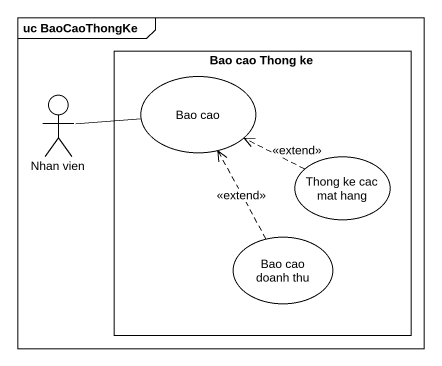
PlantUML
@startuml
mainframe uc BaoCaoThongKe
rectangle "Bao cao Thong ke" as Bao_cao_Thong_ke #FFFFFF {
  usecase "Bao cao" as Bao_cao
  usecase "Thong ke cac mat hang" as Thong_ke_cac_mat_hang
  usecase "Bao cao doanh thu" as Bao_cao_doanh_thu
}
actor "Nhan vien" as Nhan_vien
Nhan_vien -right- Bao_cao
Thong_ke_cac_mat_hang .left.> Bao_cao : <<extend>>
Bao_cao_doanh_thu .up.> Bao_cao : <<extend>>
@enduml
